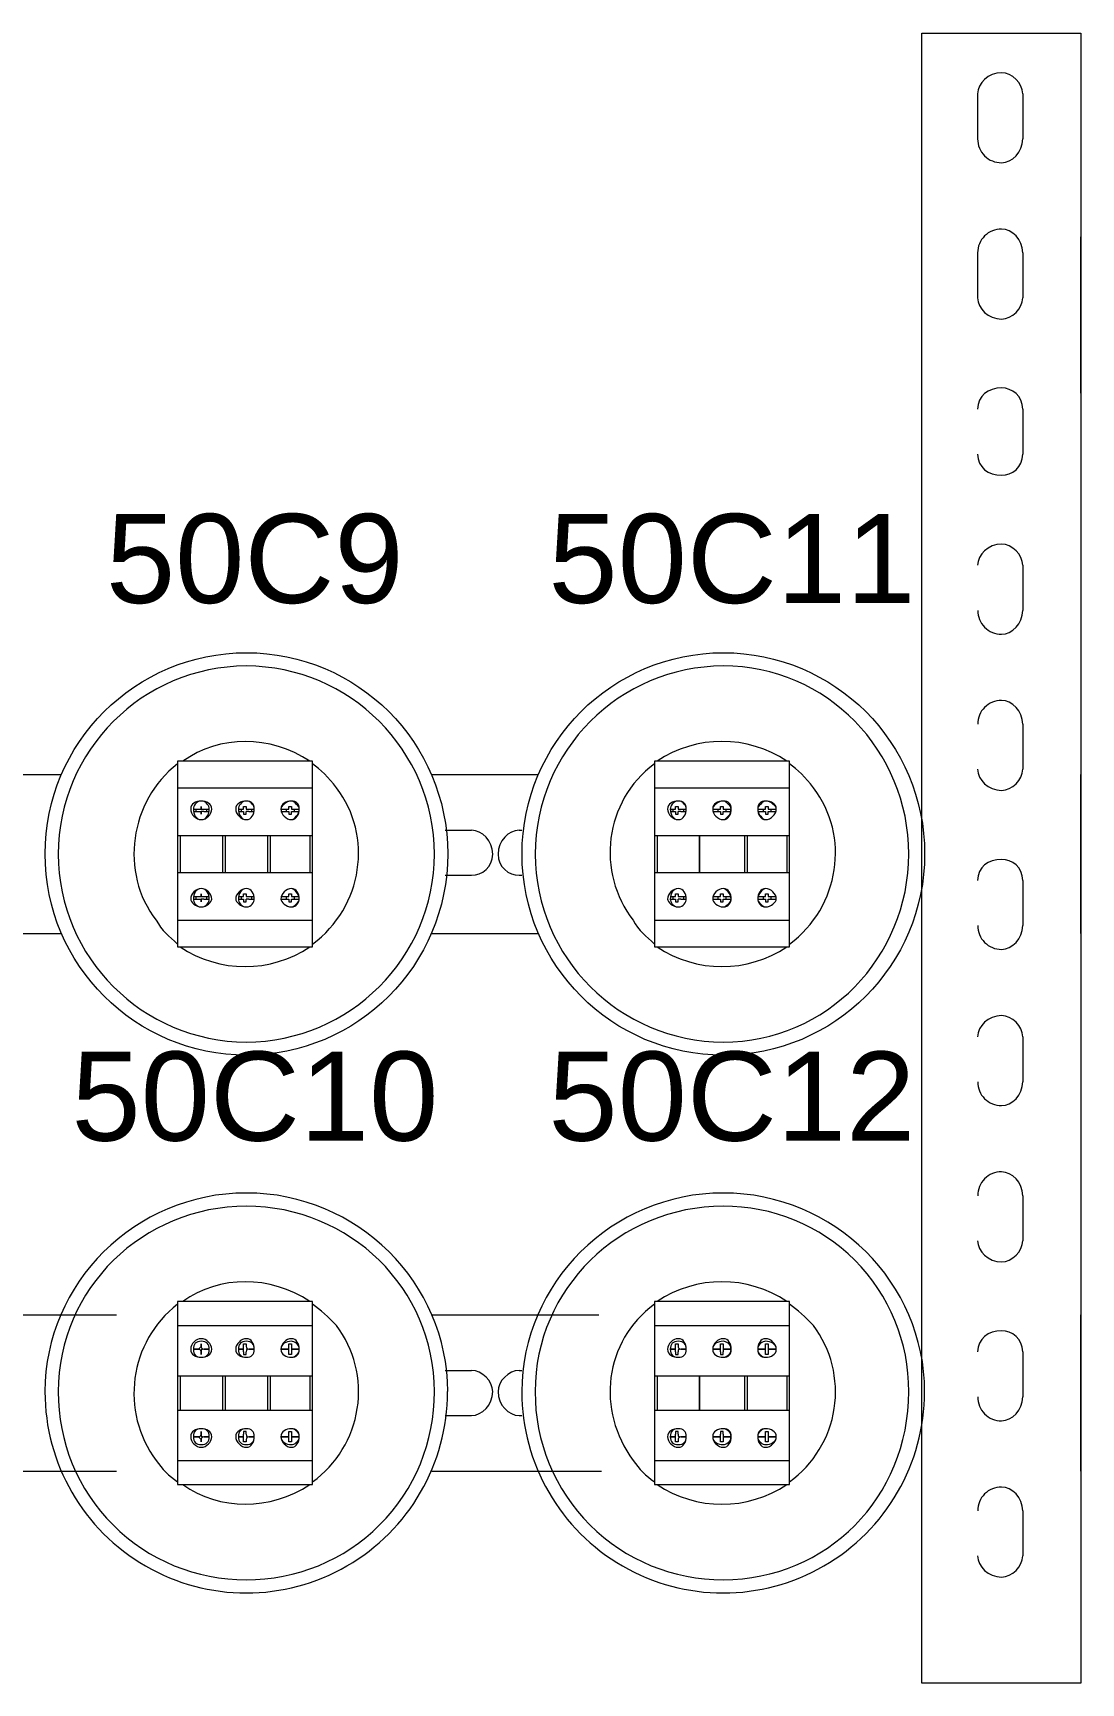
# Model space of a CAD drawing. Header units: millimetres. Extents: x 1004 to 59588, y 686 to 38112.
# Drawn here: x 17834.5 to 18067.2, y 10798.2 to 11164.7 of the extents above; entities that cross this region are included whole.
import ezdxf

# ---------------------------------------------------------------- set-up
doc = ezdxf.new("R2010")
doc.units = ezdxf.units.MM
doc.layers.add('PDF4_Geometry', color=7, linetype='Continuous')
doc.layers.add('PDF4_Text', color=7, linetype='Continuous')
doc.styles.add('PDF Arial', font='arial.ttf')

msp = doc.modelspace()

# ---------------------------------------------------------------- linework, layer by layer
at = {"layer": 'PDF4_Geometry', "lineweight": 0}
for points in [[(18067.16, 10798.24), (18031.87, 10798.24), (18031.87, 11164.71), (18067.16, 11164.71)], [(18067.16, 11084.71), (18067.16, 11119.42)], [(18067.16, 10964.71), (18067.16, 11000.01)], [(18067.16, 10845.3), (18067.16, 10880.01)]]:
    msp.add_lwpolyline(points, close=True, dxfattribs=at)
for points in [[(18031.87, 11164.71), (18067.16, 11164.71)], [(18044.22, 11151.18), (18044.22, 11151.18)], [(18054.22, 11151.18), (18054.22, 11141.18)], [(18044.22, 11115.89), (18044.22, 11115.89)], [(18054.22, 11115.89), (18054.22, 11105.89)], [(18044.22, 11081.18), (18044.22, 11081.18)], [(18054.22, 11081.18), (18054.22, 11071.18)], [(18044.22, 11046.48), (18044.22, 11046.48)], [(18054.22, 11046.48), (18054.22, 11036.48)], [(18044.22, 11011.18), (18044.22, 11011.18)], [(18054.22, 11011.18), (18054.22, 11001.18)], [(17815.4, 11000.01), (17840.69, 11000.01)], [(17923.05, 11000.01), (17946.58, 11000.01)], [(17925.99, 10987.65), (17931.87, 10987.65)], [(17931.87, 10987.65), (17931.87, 10987.65)], [(17942.46, 10987.65), (17943.05, 10987.65)], [(17925.99, 10977.65), (17931.87, 10977.65)], [(17942.46, 10977.65), (17943.05, 10977.65)], [(18044.22, 10976.48), (18044.22, 10976.48)], [(18054.22, 10976.48), (18054.22, 10966.48)], [(17815.4, 10964.71), (17840.69, 10964.71)], [(17923.05, 10964.71), (17946.58, 10964.71)], [(18044.22, 10941.77), (18044.22, 10941.77)], [(18054.22, 10941.77), (18054.22, 10931.77)], [(18044.22, 10906.48), (18044.22, 10906.48)], [(18054.22, 10906.48), (18054.22, 10896.48)], [(17815.4, 10880.01), (17853.05, 10880.01)], [(17923.05, 10880.01), (17960.11, 10880.01)], [(18044.22, 10871.77), (18044.22, 10871.77)], [(18054.22, 10871.77), (18054.22, 10861.77)], [(17925.99, 10867.65), (17931.87, 10867.65)], [(17931.87, 10867.65), (17931.87, 10867.65)], [(17942.46, 10867.65), (17943.05, 10867.65)], [(17925.99, 10857.65), (17931.87, 10857.65)], [(17942.46, 10857.65), (17943.05, 10857.65)], [(17815.4, 10845.3), (17853.05, 10845.3)], [(17923.05, 10845.3), (17960.69, 10845.3)], [(18044.22, 10836.48), (18044.22, 10836.48)], [(18054.22, 10836.48), (18054.22, 10826.48)]]:
    msp.add_lwpolyline(points, dxfattribs=at)
for points in [[(18044.22, 11151.18), (18044.22, 11141.18, 0.416667), (18049.52, 11135.89)], [(18049.52, 11121.18, 0.416667), (18044.22, 11115.89), (18044.22, 11105.89)]]:
    msp.add_lwpolyline(points, format="xyb", dxfattribs=at)
at = {"layer": 'PDF4_Geometry', "lineweight": 18}
msp.add_lwpolyline([(17923.63, 10982.36, 0.411972), (17881.87, 11024.13, 0.411972), (17840.11, 10982.36, 0.411972), (17881.87, 10940.6, 0.411972)], format="xyb", close=True, dxfattribs=at)
for points in [[(17987.75, 11024.13, 0.411972), (17945.99, 10982.36, 0.411972), (17987.75, 10940.6)], [(17866.58, 10882.36, 0.407922), (17861.87, 10847.65, 0.09375), (17866.58, 10842.95)], [(17840.11, 10862.95, 0.417263), (17881.87, 10821.18, 0.417263), (17923.63, 10862.95)]]:
    msp.add_lwpolyline(points, format="xyb", dxfattribs=at)
for points in [[(17866.58, 10961.77), (17896.58, 10961.77), (17896.58, 11002.95), (17866.58, 11002.95)], [(17972.46, 10961.77), (18002.46, 10961.77), (18002.46, 11002.95), (17972.46, 11002.95)], [(17982.46, 10978.24), (17982.46, 10986.48)], [(17866.58, 10842.36), (17896.58, 10842.36), (17896.58, 10882.95), (17866.58, 10882.95)], [(17972.46, 10842.36), (18002.46, 10842.36), (18002.46, 10882.95), (17972.46, 10882.95)], [(17871.87, 10872.95), (17871.87, 10873.54)], [(17871.28, 10872.36), (17870.11, 10872.36)], [(17871.87, 10871.18), (17871.87, 10871.77)], [(17873.63, 10872.36), (17872.46, 10872.36)], [(17883.63, 10872.36), (17882.46, 10872.36)], [(17893.63, 10872.36), (17891.87, 10872.36)], [(17979.52, 10872.36), (17978.34, 10872.36)], [(17989.52, 10872.36), (17987.75, 10872.36)], [(17999.52, 10872.36), (17997.75, 10872.36)], [(17982.46, 10858.83), (17982.46, 10866.48)], [(17871.28, 10852.95), (17870.11, 10852.95)], [(17871.87, 10853.54), (17871.87, 10854.13)], [(17871.87, 10851.77), (17871.87, 10852.36)], [(17873.63, 10852.95), (17872.46, 10852.95)], [(17883.63, 10852.95), (17882.46, 10852.95)], [(17893.63, 10852.95), (17891.87, 10852.95)], [(17979.52, 10852.95), (17978.34, 10852.95)], [(17989.52, 10852.95), (17987.75, 10852.95)], [(17999.52, 10852.95), (17997.75, 10852.95)]]:
    msp.add_lwpolyline(points, close=True, dxfattribs=at)
for points in [[(17866.58, 10997.07), (17896.58, 10997.07)], [(17972.46, 10997.07), (18002.46, 10997.07)], [(17870.11, 10992.36), (17871.28, 10992.36), (17871.87, 10992.36), (17871.87, 10992.95), (17871.87, 10992.36)], [(17870.11, 10991.77), (17871.28, 10991.77), (17871.87, 10991.77), (17871.87, 10991.18), (17871.87, 10991.77)], [(17870.69, 10992.36), (17870.69, 10991.77)], [(17871.87, 10992.95), (17871.87, 10992.95)], [(17871.87, 10991.18), (17871.87, 10991.18)], [(17872.46, 10992.36), (17873.63, 10992.36)], [(17872.46, 10991.77), (17873.63, 10991.77)], [(17873.05, 10992.36), (17873.05, 10991.77)], [(17880.11, 10992.36), (17881.28, 10992.36), (17881.28, 10992.95), (17881.87, 10992.95), (17881.87, 10992.36)], [(17880.11, 10991.77), (17881.28, 10991.77), (17881.28, 10991.18), (17881.87, 10991.18), (17881.87, 10991.77)], [(17880.69, 10992.36), (17880.69, 10991.77)], [(17881.28, 10992.36), (17881.28, 10992.36)], [(17881.28, 10991.77), (17881.28, 10991.77)], [(17882.46, 10992.36), (17883.63, 10992.36)], [(17882.46, 10991.77), (17883.63, 10991.77)], [(17883.05, 10992.36), (17883.05, 10991.77)], [(17889.52, 10992.36), (17891.28, 10992.36), (17891.28, 10992.95), (17891.87, 10992.95), (17891.87, 10992.36), (17893.63, 10992.36)], [(17889.52, 10991.77), (17891.28, 10991.77), (17891.28, 10991.18), (17891.87, 10991.18), (17891.87, 10991.77), (17893.63, 10991.77)], [(17890.69, 10992.36), (17890.69, 10991.77)], [(17891.28, 10992.36), (17891.28, 10992.36)], [(17891.28, 10991.77), (17891.28, 10991.77)], [(17891.87, 10992.36), (17891.87, 10992.36)], [(17891.87, 10991.77), (17891.87, 10991.77)], [(17892.46, 10992.36), (17892.46, 10991.77)], [(17975.99, 10992.36), (17977.16, 10992.36), (17977.16, 10992.95), (17977.75, 10992.95), (17977.75, 10992.36)], [(17975.99, 10991.77), (17977.16, 10991.77), (17977.16, 10991.18), (17977.75, 10991.18), (17977.75, 10991.77)], [(17976.58, 10992.36), (17976.58, 10991.77)], [(17977.16, 10992.36), (17977.16, 10992.36)], [(17977.16, 10991.77), (17977.16, 10991.77)], [(17978.34, 10992.36), (17979.52, 10992.36)], [(17978.34, 10991.77), (17979.52, 10991.77)], [(17978.93, 10992.36), (17978.93, 10991.77)], [(17985.4, 10992.36), (17987.16, 10992.36), (17987.16, 10992.95), (17987.75, 10992.95), (17987.75, 10992.36), (17989.52, 10992.36)], [(17985.4, 10991.77), (17987.16, 10991.77), (17987.16, 10991.18), (17987.75, 10991.18), (17987.75, 10991.77), (17989.52, 10991.77)], [(17986.58, 10992.36), (17986.58, 10991.77)], [(17987.16, 10992.36), (17987.16, 10992.36)], [(17987.16, 10991.77), (17987.16, 10991.77)], [(17987.75, 10992.36), (17987.75, 10992.36)], [(17987.75, 10991.77), (17987.75, 10991.77)], [(17988.34, 10992.36), (17988.34, 10991.77)], [(17995.4, 10992.36), (17997.16, 10992.36), (17997.16, 10992.95), (17997.75, 10992.95), (17997.75, 10992.36), (17999.52, 10992.36)], [(17995.4, 10991.77), (17997.16, 10991.77), (17997.16, 10991.18), (17997.75, 10991.18), (17997.75, 10991.77), (17999.52, 10991.77)], [(17996.58, 10992.36), (17996.58, 10991.77)], [(17997.16, 10992.36), (17997.16, 10992.36)], [(17997.16, 10991.77), (17997.16, 10991.77)], [(17997.75, 10992.36), (17997.75, 10992.36)], [(17997.75, 10991.77), (17997.75, 10991.77)], [(17998.34, 10992.36), (17998.34, 10991.77)], [(17866.58, 10986.48), (17896.58, 10986.48)], [(17867.16, 10986.48), (17867.16, 10978.24)], [(17876.58, 10986.48), (17876.58, 10978.24)], [(17877.16, 10986.48), (17877.16, 10978.24)], [(17886.58, 10986.48), (17886.58, 10978.24)], [(17887.16, 10986.48), (17887.16, 10978.24)], [(17895.99, 10986.48), (17895.99, 10978.24)], [(17972.46, 10986.48), (18002.46, 10986.48)], [(17973.05, 10986.48), (17973.05, 10978.24)], [(17992.46, 10986.48), (17992.46, 10978.24)], [(17993.05, 10986.48), (17993.05, 10978.24)], [(18001.87, 10986.48), (18001.87, 10978.24)], [(17866.58, 10978.24), (17896.58, 10978.24)], [(17972.46, 10978.24), (18002.46, 10978.24)], [(17870.11, 10972.95), (17871.28, 10972.95), (17871.87, 10972.95), (17871.87, 10973.54), (17871.87, 10972.95)], [(17870.11, 10972.36), (17871.28, 10972.36), (17871.87, 10972.36), (17871.87, 10971.77), (17871.87, 10972.36)], [(17870.69, 10972.95), (17870.69, 10972.36)], [(17871.87, 10973.54), (17871.87, 10973.54)], [(17872.46, 10972.95), (17873.63, 10972.95)], [(17872.46, 10972.36), (17873.63, 10972.36)], [(17873.05, 10972.95), (17873.05, 10972.36)], [(17880.11, 10972.95), (17881.28, 10972.95), (17881.28, 10973.54), (17881.87, 10973.54), (17881.87, 10972.95)], [(17880.11, 10972.36), (17881.28, 10972.36), (17881.28, 10971.77), (17881.87, 10971.77), (17881.87, 10972.36)], [(17880.69, 10972.95), (17880.69, 10972.36)], [(17881.28, 10972.95), (17881.28, 10972.95)], [(17881.28, 10972.36), (17881.28, 10972.36)], [(17882.46, 10972.95), (17883.63, 10972.95)], [(17882.46, 10972.36), (17883.63, 10972.36)], [(17883.05, 10972.95), (17883.05, 10972.36)], [(17889.52, 10972.95), (17891.28, 10972.95), (17891.28, 10973.54), (17891.87, 10973.54), (17891.87, 10972.95), (17893.63, 10972.95)], [(17889.52, 10972.36), (17891.28, 10972.36), (17891.28, 10971.77), (17891.87, 10971.77), (17891.87, 10972.36), (17893.63, 10972.36)], [(17890.69, 10972.95), (17890.69, 10972.36)], [(17891.28, 10972.95), (17891.28, 10972.95)], [(17891.28, 10972.36), (17891.28, 10972.36)], [(17891.87, 10972.95), (17891.87, 10972.95)], [(17891.87, 10972.36), (17891.87, 10972.36)], [(17892.46, 10972.95), (17892.46, 10972.36)], [(17975.99, 10972.95), (17977.16, 10972.95), (17977.16, 10973.54), (17977.75, 10973.54), (17977.75, 10972.95)], [(17975.99, 10972.36), (17977.16, 10972.36), (17977.16, 10971.77), (17977.75, 10971.77), (17977.75, 10972.36)], [(17976.58, 10972.95), (17976.58, 10972.36)], [(17977.16, 10972.95), (17977.16, 10972.95)], [(17977.16, 10972.36), (17977.16, 10972.36)], [(17978.34, 10972.95), (17979.52, 10972.95)], [(17978.34, 10972.36), (17979.52, 10972.36)], [(17978.93, 10972.95), (17978.93, 10972.36)], [(17985.4, 10972.95), (17987.16, 10972.95), (17987.16, 10973.54), (17987.75, 10973.54), (17987.75, 10972.95), (17989.52, 10972.95)], [(17985.4, 10972.36), (17987.16, 10972.36), (17987.16, 10971.77), (17987.75, 10971.77), (17987.75, 10972.36), (17989.52, 10972.36)], [(17986.58, 10972.95), (17986.58, 10972.36)], [(17987.16, 10972.95), (17987.16, 10972.95)], [(17987.16, 10972.36), (17987.16, 10972.36)], [(17987.75, 10972.95), (17987.75, 10972.95)], [(17987.75, 10972.36), (17987.75, 10972.36)], [(17988.34, 10972.95), (17988.34, 10972.36)], [(17995.4, 10972.95), (17997.16, 10972.95), (17997.16, 10973.54), (17997.75, 10973.54), (17997.75, 10972.95), (17999.52, 10972.95)], [(17995.4, 10972.36), (17997.16, 10972.36), (17997.16, 10971.77), (17997.75, 10971.77), (17997.75, 10972.36), (17999.52, 10972.36)], [(17996.58, 10972.95), (17996.58, 10972.36)], [(17997.16, 10972.95), (17997.16, 10972.95)], [(17997.16, 10972.36), (17997.16, 10972.36)], [(17997.75, 10972.95), (17997.75, 10972.95)], [(17997.75, 10972.36), (17997.75, 10972.36)], [(17998.34, 10972.95), (17998.34, 10972.36)], [(17871.87, 10971.77), (17871.87, 10971.77)], [(17866.58, 10967.65), (17896.58, 10967.65)], [(17972.46, 10967.65), (18002.46, 10967.65)], [(17866.58, 10877.65), (17896.58, 10877.65)], [(17972.46, 10877.65), (18002.46, 10877.65)], [(17871.87, 10873.54), (17871.87, 10873.54)], [(17881.28, 10872.36), (17880.11, 10872.36), (17881.28, 10872.36), (17881.28, 10872.95), (17881.28, 10873.54), (17881.87, 10873.54), (17881.87, 10872.95)], [(17891.28, 10872.36), (17889.52, 10872.36), (17891.28, 10872.36), (17891.28, 10872.95), (17891.28, 10873.54), (17891.87, 10873.54), (17891.87, 10872.95), (17891.87, 10872.36)], [(17977.16, 10872.36), (17975.99, 10872.36), (17977.16, 10872.36), (17977.16, 10872.95), (17977.16, 10873.54), (17977.75, 10873.54), (17977.75, 10872.95)], [(17987.16, 10872.36), (17985.4, 10872.36), (17987.16, 10872.36), (17987.16, 10872.95), (17987.16, 10873.54), (17987.75, 10873.54), (17987.75, 10872.95), (17987.75, 10872.36)], [(17997.16, 10872.36), (17995.4, 10872.36), (17997.16, 10872.36), (17997.16, 10872.95), (17997.16, 10873.54), (17997.75, 10873.54), (17997.75, 10872.95), (17997.75, 10872.36)], [(17870.69, 10872.36), (17870.69, 10872.36)], [(17871.28, 10872.36), (17871.87, 10872.95)], [(17871.28, 10872.36), (17871.28, 10872.36)], [(17871.87, 10871.18), (17871.87, 10871.18)], [(17873.05, 10872.36), (17873.05, 10872.36)], [(17880.69, 10872.36), (17880.69, 10872.36)], [(17881.28, 10872.36), (17881.28, 10872.36)], [(17881.28, 10871.77), (17881.28, 10871.18), (17881.87, 10871.18), (17881.87, 10871.77)], [(17883.05, 10872.36), (17883.05, 10872.36)], [(17890.69, 10872.36), (17890.69, 10872.36)], [(17891.28, 10872.36), (17891.28, 10872.36)], [(17891.87, 10871.77), (17891.87, 10871.18), (17891.28, 10871.18), (17891.28, 10871.77)], [(17892.46, 10872.36), (17892.46, 10872.36)], [(17976.58, 10872.36), (17976.58, 10872.36)], [(17977.16, 10872.36), (17977.16, 10872.36)], [(17977.16, 10871.77), (17977.16, 10871.18), (17977.75, 10871.18), (17977.75, 10871.77)], [(17978.93, 10872.36), (17978.93, 10872.36)], [(17986.58, 10872.36), (17986.58, 10872.36)], [(17987.16, 10872.36), (17987.16, 10872.36)], [(17987.16, 10871.77), (17987.16, 10871.18), (17987.75, 10871.18), (17987.75, 10871.77)], [(17988.34, 10872.36), (17988.34, 10872.36)], [(17996.58, 10872.36), (17996.58, 10872.36)], [(17997.16, 10872.36), (17997.16, 10872.36)], [(17997.75, 10871.77), (17997.75, 10871.18), (17997.16, 10871.18), (17997.16, 10871.77)], [(17998.34, 10872.36), (17998.34, 10872.36)], [(17866.58, 10866.48), (17896.58, 10866.48)], [(17867.16, 10866.48), (17867.16, 10858.83)], [(17876.58, 10866.48), (17876.58, 10858.83)], [(17877.16, 10866.48), (17877.16, 10858.83)], [(17886.58, 10866.48), (17886.58, 10858.83)], [(17887.16, 10866.48), (17887.16, 10858.83)], [(17895.99, 10866.48), (17895.99, 10858.83)], [(17972.46, 10866.48), (18002.46, 10866.48)], [(17973.05, 10866.48), (17973.05, 10858.83)], [(17992.46, 10866.48), (17992.46, 10858.83)], [(17993.05, 10866.48), (17993.05, 10858.83)], [(18001.87, 10866.48), (18001.87, 10858.83)], [(17866.58, 10858.83), (17896.58, 10858.83)], [(17972.46, 10858.83), (18002.46, 10858.83)], [(17870.69, 10852.95), (17870.69, 10852.95)], [(17871.87, 10852.36), (17871.28, 10852.95)], [(17871.87, 10854.13), (17871.87, 10854.13)], [(17871.87, 10851.77), (17871.87, 10851.77)], [(17873.05, 10852.95), (17873.05, 10852.95)], [(17881.87, 10852.36), (17881.87, 10851.77), (17881.28, 10851.77), (17881.28, 10852.36), (17881.28, 10852.95), (17880.11, 10852.95), (17881.28, 10852.95)], [(17880.69, 10852.95), (17880.69, 10852.95)], [(17881.87, 10853.54), (17881.87, 10854.13), (17881.28, 10854.13), (17881.28, 10853.54)], [(17883.05, 10852.95), (17883.05, 10852.95)], [(17891.87, 10852.95), (17891.87, 10852.36), (17891.87, 10851.77), (17891.28, 10851.77), (17891.28, 10852.36), (17891.28, 10852.95), (17889.52, 10852.95), (17891.28, 10852.95)], [(17890.69, 10852.95), (17890.69, 10852.95)], [(17891.28, 10853.54), (17891.28, 10854.13), (17891.87, 10854.13), (17891.87, 10853.54)], [(17892.46, 10852.95), (17892.46, 10852.95)], [(17977.75, 10852.36), (17977.75, 10851.77), (17977.16, 10851.77), (17977.16, 10852.36), (17977.16, 10852.95), (17975.99, 10852.95), (17977.16, 10852.95)], [(17976.58, 10852.95), (17976.58, 10852.95)], [(17977.75, 10853.54), (17977.75, 10854.13), (17977.16, 10854.13), (17977.16, 10853.54)], [(17978.93, 10852.95), (17978.93, 10852.95)], [(17987.75, 10852.95), (17987.75, 10852.36), (17987.75, 10851.77), (17987.16, 10851.77), (17987.16, 10852.36), (17987.16, 10852.95), (17985.4, 10852.95), (17987.16, 10852.95)], [(17986.58, 10852.95), (17986.58, 10852.95)], [(17987.75, 10853.54), (17987.75, 10854.13), (17987.16, 10854.13), (17987.16, 10853.54)], [(17988.34, 10852.95), (17988.34, 10852.95)], [(17997.75, 10852.95), (17997.75, 10852.36), (17997.75, 10851.77), (17997.16, 10851.77), (17997.16, 10852.36), (17997.16, 10852.95), (17995.4, 10852.95), (17997.16, 10852.95)], [(17996.58, 10852.95), (17996.58, 10852.95)], [(17997.16, 10853.54), (17997.16, 10854.13), (17997.75, 10854.13), (17997.75, 10853.54)], [(17998.34, 10852.95), (17998.34, 10852.95)], [(17866.58, 10847.65), (17896.58, 10847.65)], [(17972.46, 10847.65), (18002.46, 10847.65)]]:
    msp.add_lwpolyline(points, dxfattribs=at)
for centre in [(17881.89, 10982.38), (17987.77, 10982.38)]:
    msp.add_circle(centre, 44.69, dxfattribs=at)
at = {"layer": 'PDF4_Geometry', "lineweight": 0}
for centre, start, end in [((18049.5, 11036.46), 179.7603, 270.2397), ((18049.5, 11011.21), 89.7603, 180.2397), ((18049.5, 10966.46), 179.7603, 270.2397), ((18049.5, 10931.75), 179.7603, 270.2397), ((18049.5, 10906.5), 89.7603, 180.2397), ((18049.5, 10861.75), 179.7603, 270.2397), ((18049.5, 10836.5), 89.7603, 180.2397)]:
    msp.add_arc(centre, 5.27, start, end, dxfattribs=at)
at = {"layer": 'PDF4_Geometry', "lineweight": 18}
for centre, radius, start, end in [((17987.46, 10981.62), 25.75, 55.9589, 124.0411), ((17881.58, 10983.11), 25.75, 235.9589, 304.0411), ((17987.46, 10983.11), 25.75, 235.9589, 304.0411), ((17988.01, 10863.2), 40.92, 359.6441, 90.3559), ((17987.46, 10861.62), 25.75, 55.9589, 124.0411), ((17882.18, 10862.9), 24.61, 305.8178, 36.8358), ((17988.06, 10862.9), 24.61, 305.8178, 36.8358), ((17881.85, 10862.93), 44.69, 179.9746, 0.0254), ((17987.73, 10862.93), 44.69, 179.9746, 0.0254), ((17987.54, 10862.73), 41.55, 179.702, 270.298), ((17982.54, 10857.74), 17.9, 214.2883, 235.7117), ((17987.46, 10863.69), 25.75, 235.9589, 304.0411)]:
    msp.add_arc(centre, radius, start, end, dxfattribs=at)
at = {"layer": 'PDF4_Geometry', "lineweight": 0}
for points in [[(18049.52, 11155.89), (18046.58, 11155.89), (18044.22, 11153.54), (18044.22, 11151.18)], [(18054.22, 11151.18), (18054.22, 11153.54), (18051.87, 11155.89), (18049.52, 11155.89)], [(18049.52, 11135.89), (18051.87, 11135.89), (18054.22, 11138.24), (18054.22, 11141.18)], [(18054.22, 11115.89), (18054.22, 11118.83), (18051.87, 11121.18), (18049.52, 11121.18)], [(18044.22, 11105.89), (18044.22, 11103.54), (18046.58, 11101.18), (18049.52, 11101.18)], [(18049.52, 11101.18), (18051.87, 11101.18), (18054.22, 11103.54), (18054.22, 11105.89)], [(18049.52, 11085.89), (18046.58, 11085.89), (18044.22, 11084.12), (18044.22, 11081.18)], [(18054.22, 11081.18), (18054.22, 11084.12), (18051.87, 11085.89), (18049.52, 11085.89)], [(18044.22, 11071.18), (18044.22, 11068.24), (18046.58, 11066.48), (18049.52, 11066.48)], [(18049.52, 11066.48), (18051.87, 11066.48), (18054.22, 11068.24), (18054.22, 11071.18)], [(18049.52, 11051.18), (18046.58, 11051.18), (18044.22, 11048.83), (18044.22, 11046.48)], [(18054.22, 11046.48), (18054.22, 11048.83), (18051.87, 11051.18), (18049.52, 11051.18)], [(18049.52, 11031.18), (18051.87, 11031.18), (18054.22, 11033.54), (18054.22, 11036.48)], [(18054.22, 11011.18), (18054.22, 11014.13), (18051.87, 11016.48), (18049.52, 11016.48)], [(18044.22, 11001.18), (18044.22, 10998.83), (18046.58, 10996.48), (18049.52, 10996.48)], [(18049.52, 10996.48), (18051.87, 10996.48), (18054.22, 10998.83), (18054.22, 11001.18)], [(17936.58, 10982.36), (17936.58, 10985.3), (17934.22, 10987.65), (17931.87, 10987.65)], [(17942.46, 10987.65), (17940.11, 10987.65), (17937.75, 10985.3), (17937.75, 10982.36)], [(17931.87, 10977.65), (17934.22, 10977.65), (17936.58, 10979.42), (17936.58, 10982.36)], [(17937.75, 10982.36), (17937.75, 10979.42), (17940.11, 10977.65), (17942.46, 10977.65)], [(18049.52, 10981.18), (18046.58, 10981.18), (18044.22, 10979.42), (18044.22, 10976.48)], [(18054.22, 10976.48), (18054.22, 10979.42), (18051.87, 10981.18), (18049.52, 10981.18)], [(18049.52, 10961.18), (18051.87, 10961.18), (18054.22, 10963.54), (18054.22, 10966.48)], [(18049.52, 10946.48), (18046.58, 10946.48), (18044.22, 10944.13), (18044.22, 10941.77)], [(18054.22, 10941.77), (18054.22, 10944.13), (18051.87, 10946.48), (18049.52, 10946.48)], [(18049.52, 10926.48), (18051.87, 10926.48), (18054.22, 10928.83), (18054.22, 10931.77)], [(18054.22, 10906.48), (18054.22, 10909.42), (18051.87, 10911.77), (18049.52, 10911.77)], [(18044.22, 10896.48), (18044.22, 10894.13), (18046.58, 10891.77), (18049.52, 10891.77)], [(18049.52, 10891.77), (18051.87, 10891.77), (18054.22, 10894.13), (18054.22, 10896.48)], [(18049.52, 10876.48), (18046.58, 10876.48), (18044.22, 10874.71), (18044.22, 10871.77)], [(18054.22, 10871.77), (18054.22, 10874.71), (18051.87, 10876.48), (18049.52, 10876.48)], [(17936.58, 10862.95), (17936.58, 10865.3), (17934.22, 10867.65), (17931.87, 10867.65)], [(17942.46, 10867.65), (17940.11, 10867.65), (17937.75, 10865.3), (17937.75, 10862.95)], [(17931.87, 10857.65), (17934.22, 10857.65), (17936.58, 10860.01), (17936.58, 10862.95)], [(17937.75, 10862.95), (17937.75, 10860.01), (17940.11, 10857.65), (17942.46, 10857.65)], [(18049.52, 10856.48), (18051.87, 10856.48), (18054.22, 10858.83), (18054.22, 10861.77)], [(18054.22, 10836.48), (18054.22, 10839.42), (18051.87, 10841.77), (18049.52, 10841.77)], [(18044.22, 10826.48), (18044.22, 10824.13), (18046.58, 10821.77), (18049.52, 10821.77)], [(18049.52, 10821.77), (18051.87, 10821.77), (18054.22, 10824.13), (18054.22, 10826.48)]]:
    msp.add_open_spline(points, degree=3, dxfattribs=at)
at = {"layer": 'PDF4_Geometry', "lineweight": 18}
for points in [[(18028.93, 10982.36), (18028.93, 11005.3), (18010.69, 11024.13), (17987.75, 11024.13)], [(17895.99, 11002.95), (17887.16, 11008.83), (17875.99, 11008.83), (17867.75, 11002.95)], [(17866.58, 11002.36), (17855.99, 10994.13), (17853.63, 10978.24), (17861.87, 10967.65)], [(17901.87, 10997.07), (17900.11, 10999.42), (17898.34, 11001.18), (17896.58, 11002.36)], [(17972.46, 11002.36), (17961.28, 10994.13), (17959.52, 10978.24), (17967.75, 10967.65)], [(18007.75, 10997.07), (18005.99, 10999.42), (18004.22, 11001.18), (18002.46, 11002.36)], [(17871.87, 10994.13), (17870.69, 10994.13), (17869.52, 10993.54), (17869.52, 10992.36)], [(17871.87, 10994.13), (17870.69, 10994.13), (17870.11, 10992.95), (17870.11, 10992.36)], [(17874.22, 10992.36), (17874.22, 10993.54), (17873.05, 10994.13), (17871.87, 10994.13)], [(17873.63, 10992.36), (17873.63, 10992.95), (17873.05, 10994.13), (17871.87, 10994.13)], [(17881.87, 10994.13), (17880.69, 10994.13), (17879.52, 10993.54), (17879.52, 10992.36)], [(17881.87, 10994.13), (17880.69, 10994.13), (17880.11, 10992.95), (17880.11, 10992.36)], [(17883.63, 10992.36), (17883.63, 10993.54), (17883.05, 10994.13), (17881.87, 10994.13)], [(17883.63, 10992.36), (17883.63, 10992.95), (17883.05, 10994.13), (17881.87, 10994.13)], [(17891.87, 10994.13), (17890.69, 10994.13), (17889.52, 10993.54), (17889.52, 10992.36)], [(17891.87, 10994.13), (17890.69, 10994.13), (17889.52, 10992.95), (17889.52, 10992.36)], [(17893.63, 10992.36), (17893.63, 10993.54), (17893.05, 10994.13), (17891.87, 10994.13)], [(17893.63, 10992.36), (17893.63, 10992.95), (17892.46, 10994.13), (17891.87, 10994.13)], [(17896.58, 10962.36), (17907.75, 10970.6), (17910.11, 10986.48), (17901.87, 10997.07)], [(17977.75, 10994.13), (17976.58, 10994.13), (17975.4, 10993.54), (17975.4, 10992.36)], [(17977.75, 10994.13), (17976.58, 10994.13), (17975.99, 10992.95), (17975.99, 10992.36)], [(17979.52, 10992.36), (17979.52, 10993.54), (17978.93, 10994.13), (17977.75, 10994.13)], [(17979.52, 10992.36), (17979.52, 10992.95), (17978.93, 10994.13), (17977.75, 10994.13)], [(17987.75, 10994.13), (17986.58, 10994.13), (17985.4, 10993.54), (17985.4, 10992.36)], [(17987.75, 10994.13), (17986.58, 10994.13), (17985.4, 10992.95), (17985.4, 10992.36)], [(17989.52, 10992.36), (17989.52, 10993.54), (17988.93, 10994.13), (17987.75, 10994.13)], [(17989.52, 10992.36), (17989.52, 10992.95), (17988.34, 10994.13), (17987.75, 10994.13)], [(17997.16, 10994.13), (17995.99, 10994.13), (17995.4, 10993.54), (17995.4, 10992.36)], [(17997.16, 10994.13), (17996.58, 10994.13), (17995.4, 10992.95), (17995.4, 10992.36)], [(17999.52, 10992.36), (17999.52, 10993.54), (17998.34, 10994.13), (17997.16, 10994.13)], [(17999.52, 10992.36), (17999.52, 10992.95), (17998.34, 10994.13), (17997.16, 10994.13)], [(18002.46, 10962.36), (18013.63, 10970.6), (18015.99, 10986.48), (18007.75, 10997.07)], [(17869.52, 10992.36), (17869.52, 10991.18), (17870.69, 10990.01), (17871.87, 10990.01)], [(17870.11, 10992.36), (17870.11, 10991.18), (17870.69, 10990.01), (17871.87, 10990.01)], [(17871.87, 10990.01), (17873.05, 10990.01), (17874.22, 10991.18), (17874.22, 10992.36)], [(17871.87, 10990.01), (17873.05, 10990.01), (17873.63, 10991.18), (17873.63, 10992.36)], [(17871.87, 10992.36), (17871.87, 10992.36), (17871.87, 10992.36), (17872.46, 10992.36)], [(17872.46, 10991.77), (17871.87, 10991.77), (17871.87, 10991.77), (17871.87, 10991.77)], [(17879.52, 10992.36), (17879.52, 10991.18), (17880.69, 10990.01), (17881.87, 10990.01)], [(17880.11, 10992.36), (17880.11, 10991.18), (17880.69, 10990.01), (17881.87, 10990.01)], [(17881.87, 10990.01), (17883.05, 10990.01), (17883.63, 10991.18), (17883.63, 10992.36)], [(17881.87, 10990.01), (17883.05, 10990.01), (17883.63, 10991.18), (17883.63, 10992.36)], [(17881.87, 10992.36), (17881.87, 10992.36), (17881.87, 10992.36), (17882.46, 10992.36)], [(17882.46, 10991.77), (17881.87, 10991.77), (17881.87, 10991.77), (17881.87, 10991.77)], [(17889.52, 10992.36), (17889.52, 10991.18), (17890.69, 10990.01), (17891.87, 10990.01)], [(17889.52, 10992.36), (17889.52, 10991.18), (17890.69, 10990.01), (17891.87, 10990.01)], [(17891.87, 10990.01), (17893.05, 10990.01), (17893.63, 10991.18), (17893.63, 10992.36)], [(17891.87, 10990.01), (17892.46, 10990.01), (17893.63, 10991.18), (17893.63, 10992.36)], [(17975.4, 10992.36), (17975.4, 10991.18), (17976.58, 10990.01), (17977.75, 10990.01)], [(17975.99, 10992.36), (17975.99, 10991.18), (17976.58, 10990.01), (17977.75, 10990.01)], [(17977.75, 10990.01), (17978.93, 10990.01), (17979.52, 10991.18), (17979.52, 10992.36)], [(17977.75, 10990.01), (17978.93, 10990.01), (17979.52, 10991.18), (17979.52, 10992.36)], [(17977.75, 10992.36), (17977.75, 10992.36), (17977.75, 10992.36), (17978.34, 10992.36)], [(17978.34, 10991.77), (17977.75, 10991.77), (17977.75, 10991.77), (17977.75, 10991.77)], [(17985.4, 10992.36), (17985.4, 10991.18), (17986.58, 10990.01), (17987.75, 10990.01)], [(17985.4, 10992.36), (17985.4, 10991.18), (17986.58, 10990.01), (17987.75, 10990.01)], [(17987.75, 10990.01), (17988.93, 10990.01), (17989.52, 10991.18), (17989.52, 10992.36)], [(17987.75, 10990.01), (17988.34, 10990.01), (17989.52, 10991.18), (17989.52, 10992.36)], [(17995.4, 10992.36), (17995.4, 10991.18), (17995.99, 10990.01), (17997.16, 10990.01)], [(17995.4, 10992.36), (17995.4, 10991.18), (17996.58, 10990.01), (17997.16, 10990.01)], [(17997.16, 10990.01), (17998.34, 10990.01), (17999.52, 10991.18), (17999.52, 10992.36)], [(17997.16, 10990.01), (17998.34, 10990.01), (17999.52, 10991.18), (17999.52, 10992.36)], [(17987.75, 10940.6), (18010.69, 10940.6), (18028.93, 10959.42), (18028.93, 10982.36)], [(17871.87, 10974.71), (17870.69, 10974.71), (17869.52, 10973.54), (17869.52, 10972.36)], [(17869.52, 10972.36), (17869.52, 10971.77), (17870.69, 10970.6), (17871.87, 10970.6)], [(17871.87, 10974.71), (17870.69, 10974.71), (17870.11, 10973.54), (17870.11, 10972.36)], [(17870.11, 10972.36), (17870.11, 10971.77), (17870.69, 10970.6), (17871.87, 10970.6)], [(17874.22, 10972.36), (17874.22, 10973.54), (17873.05, 10974.71), (17871.87, 10974.71)], [(17873.63, 10972.36), (17873.63, 10973.54), (17873.05, 10974.71), (17871.87, 10974.71)], [(17871.87, 10972.95), (17871.87, 10972.95), (17871.87, 10972.95), (17872.46, 10972.95)], [(17871.87, 10970.6), (17873.05, 10970.6), (17874.22, 10971.77), (17874.22, 10972.36)], [(17871.87, 10970.6), (17873.05, 10970.6), (17873.63, 10971.77), (17873.63, 10972.36)], [(17872.46, 10972.36), (17871.87, 10972.36), (17871.87, 10972.36), (17871.87, 10972.36)], [(17881.87, 10974.71), (17880.69, 10974.71), (17879.52, 10973.54), (17879.52, 10972.36)], [(17879.52, 10972.36), (17879.52, 10971.77), (17880.69, 10970.6), (17881.87, 10970.6)], [(17881.87, 10974.71), (17880.69, 10974.71), (17880.11, 10973.54), (17880.11, 10972.36)], [(17880.11, 10972.36), (17880.11, 10971.77), (17880.69, 10970.6), (17881.87, 10970.6)], [(17883.63, 10972.36), (17883.63, 10973.54), (17883.05, 10974.71), (17881.87, 10974.71)], [(17883.63, 10972.36), (17883.63, 10973.54), (17883.05, 10974.71), (17881.87, 10974.71)], [(17881.87, 10972.95), (17881.87, 10972.95), (17881.87, 10972.95), (17882.46, 10972.95)], [(17881.87, 10970.6), (17883.05, 10970.6), (17883.63, 10971.77), (17883.63, 10972.36)], [(17881.87, 10970.6), (17883.05, 10970.6), (17883.63, 10971.77), (17883.63, 10972.36)], [(17882.46, 10972.36), (17881.87, 10972.36), (17881.87, 10972.36), (17881.87, 10972.36)], [(17891.87, 10974.71), (17890.69, 10974.71), (17889.52, 10973.54), (17889.52, 10972.36)], [(17891.87, 10974.71), (17890.69, 10974.71), (17889.52, 10973.54), (17889.52, 10972.36)], [(17889.52, 10972.36), (17889.52, 10971.77), (17890.69, 10970.6), (17891.87, 10970.6)], [(17889.52, 10972.36), (17889.52, 10971.77), (17890.69, 10970.6), (17891.87, 10970.6)], [(17893.63, 10972.36), (17893.63, 10973.54), (17893.05, 10974.71), (17891.87, 10974.71)], [(17893.63, 10972.36), (17893.63, 10973.54), (17892.46, 10974.71), (17891.87, 10974.71)], [(17891.87, 10970.6), (17893.05, 10970.6), (17893.63, 10971.77), (17893.63, 10972.36)], [(17891.87, 10970.6), (17892.46, 10970.6), (17893.63, 10971.77), (17893.63, 10972.36)], [(17977.75, 10974.71), (17976.58, 10974.71), (17975.4, 10973.54), (17975.4, 10972.36)], [(17975.4, 10972.36), (17975.4, 10971.77), (17976.58, 10970.6), (17977.75, 10970.6)], [(17977.75, 10974.71), (17976.58, 10974.71), (17975.99, 10973.54), (17975.99, 10972.36)], [(17975.99, 10972.36), (17975.99, 10971.77), (17976.58, 10970.6), (17977.75, 10970.6)], [(17979.52, 10972.36), (17979.52, 10973.54), (17978.93, 10974.71), (17977.75, 10974.71)], [(17979.52, 10972.36), (17979.52, 10973.54), (17978.93, 10974.71), (17977.75, 10974.71)], [(17977.75, 10972.95), (17977.75, 10972.95), (17977.75, 10972.95), (17978.34, 10972.95)], [(17977.75, 10970.6), (17978.93, 10970.6), (17979.52, 10971.77), (17979.52, 10972.36)], [(17977.75, 10970.6), (17978.93, 10970.6), (17979.52, 10971.77), (17979.52, 10972.36)], [(17978.34, 10972.36), (17977.75, 10972.36), (17977.75, 10972.36), (17977.75, 10972.36)], [(17987.75, 10974.71), (17986.58, 10974.71), (17985.4, 10973.54), (17985.4, 10972.36)], [(17987.75, 10974.71), (17986.58, 10974.71), (17985.4, 10973.54), (17985.4, 10972.36)], [(17985.4, 10972.36), (17985.4, 10971.77), (17986.58, 10970.6), (17987.75, 10970.6)], [(17985.4, 10972.36), (17985.4, 10971.77), (17986.58, 10970.6), (17987.75, 10970.6)], [(17989.52, 10972.36), (17989.52, 10973.54), (17988.93, 10974.71), (17987.75, 10974.71)], [(17989.52, 10972.36), (17989.52, 10973.54), (17988.34, 10974.71), (17987.75, 10974.71)], [(17987.75, 10970.6), (17988.93, 10970.6), (17989.52, 10971.77), (17989.52, 10972.36)], [(17987.75, 10970.6), (17988.34, 10970.6), (17989.52, 10971.77), (17989.52, 10972.36)], [(17997.16, 10974.71), (17995.99, 10974.71), (17995.4, 10973.54), (17995.4, 10972.36)], [(17997.16, 10974.71), (17996.58, 10974.71), (17995.4, 10973.54), (17995.4, 10972.36)], [(17995.4, 10972.36), (17995.4, 10971.77), (17995.99, 10970.6), (17997.16, 10970.6)], [(17995.4, 10972.36), (17995.4, 10971.77), (17996.58, 10970.6), (17997.16, 10970.6)], [(17999.52, 10972.36), (17999.52, 10973.54), (17998.34, 10974.71), (17997.16, 10974.71)], [(17999.52, 10972.36), (17999.52, 10973.54), (17998.34, 10974.71), (17997.16, 10974.71)], [(17997.16, 10970.6), (17998.34, 10970.6), (17999.52, 10971.77), (17999.52, 10972.36)], [(17997.16, 10970.6), (17998.34, 10970.6), (17999.52, 10971.77), (17999.52, 10972.36)], [(17861.87, 10967.65), (17863.05, 10965.3), (17864.81, 10964.13), (17866.58, 10962.36)], [(17967.75, 10967.65), (17968.93, 10965.3), (17970.69, 10964.13), (17972.46, 10962.36)], [(17881.87, 10907.07), (17857.16, 10907.07), (17837.16, 10887.07), (17837.16, 10862.95)], [(17926.58, 10862.95), (17926.58, 10887.07), (17906.58, 10907.07), (17881.87, 10907.07)], [(17987.75, 10907.07), (17963.05, 10907.07), (17943.05, 10887.07), (17943.05, 10862.95)], [(18032.46, 10862.95), (18032.46, 10887.07), (18012.46, 10907.07), (17987.75, 10907.07)], [(17881.87, 10904.13), (17858.93, 10904.13), (17840.11, 10885.89), (17840.11, 10862.95)], [(17923.63, 10862.95), (17923.63, 10885.89), (17904.81, 10904.13), (17881.87, 10904.13)], [(17987.75, 10904.13), (17964.81, 10904.13), (17945.99, 10885.89), (17945.99, 10862.95)], [(17895.99, 10882.95), (17887.16, 10888.83), (17875.99, 10888.83), (17867.75, 10882.95)], [(17901.87, 10877.65), (17900.11, 10879.42), (17898.34, 10881.18), (17896.58, 10882.36)], [(17972.46, 10882.36), (17961.28, 10874.13), (17959.52, 10858.83), (17967.75, 10847.65)], [(18007.75, 10877.65), (18005.99, 10879.42), (18004.22, 10881.18), (18002.46, 10882.36)], [(17871.87, 10874.71), (17870.69, 10874.71), (17869.52, 10873.54), (17869.52, 10872.36)], [(17871.87, 10874.13), (17870.69, 10874.13), (17870.11, 10873.54), (17870.11, 10872.36)], [(17874.22, 10872.36), (17874.22, 10873.54), (17873.05, 10874.71), (17871.87, 10874.71)], [(17873.63, 10872.36), (17873.63, 10873.54), (17873.05, 10874.13), (17871.87, 10874.13)], [(17881.87, 10874.71), (17880.69, 10874.71), (17879.52, 10873.54), (17879.52, 10872.36)], [(17881.87, 10874.13), (17880.69, 10874.13), (17880.11, 10873.54), (17880.11, 10872.36)], [(17883.63, 10872.36), (17883.63, 10873.54), (17883.05, 10874.71), (17881.87, 10874.71)], [(17883.63, 10872.36), (17883.63, 10873.54), (17883.05, 10874.13), (17881.87, 10874.13)], [(17891.87, 10874.71), (17890.69, 10874.71), (17889.52, 10873.54), (17889.52, 10872.36)], [(17891.87, 10874.13), (17890.69, 10874.13), (17889.52, 10873.54), (17889.52, 10872.36)], [(17893.63, 10872.36), (17893.63, 10873.54), (17893.05, 10874.71), (17891.87, 10874.71)], [(17893.63, 10872.36), (17893.63, 10873.54), (17892.46, 10874.13), (17891.87, 10874.13)], [(17977.75, 10874.71), (17976.58, 10874.71), (17975.4, 10873.54), (17975.4, 10872.36)], [(17977.75, 10874.13), (17976.58, 10874.13), (17975.99, 10873.54), (17975.99, 10872.36)], [(17979.52, 10872.36), (17979.52, 10873.54), (17978.93, 10874.71), (17977.75, 10874.71)], [(17979.52, 10872.36), (17979.52, 10873.54), (17978.93, 10874.13), (17977.75, 10874.13)], [(17987.75, 10874.71), (17986.58, 10874.71), (17985.4, 10873.54), (17985.4, 10872.36)], [(17987.75, 10874.13), (17986.58, 10874.13), (17985.4, 10873.54), (17985.4, 10872.36)], [(17989.52, 10872.36), (17989.52, 10873.54), (17988.93, 10874.71), (17987.75, 10874.71)], [(17989.52, 10872.36), (17989.52, 10873.54), (17988.34, 10874.13), (17987.75, 10874.13)], [(17997.16, 10874.71), (17995.99, 10874.71), (17995.4, 10873.54), (17995.4, 10872.36)], [(17997.16, 10874.13), (17996.58, 10874.13), (17995.4, 10873.54), (17995.4, 10872.36)], [(17999.52, 10872.36), (17999.52, 10873.54), (17998.34, 10874.71), (17997.16, 10874.71)], [(17999.52, 10872.36), (17999.52, 10873.54), (17998.34, 10874.13), (17997.16, 10874.13)], [(17869.52, 10872.36), (17869.52, 10871.18), (17870.69, 10870.6), (17871.87, 10870.6)], [(17870.11, 10872.36), (17870.11, 10871.18), (17870.69, 10870.6), (17871.87, 10870.6)], [(17871.87, 10871.77), (17871.87, 10872.36), (17871.28, 10872.36), (17871.28, 10872.36)], [(17871.87, 10872.95), (17871.87, 10872.95), (17871.87, 10872.36), (17872.46, 10872.36)], [(17871.87, 10870.6), (17873.05, 10870.6), (17874.22, 10871.18), (17874.22, 10872.36)], [(17871.87, 10870.6), (17873.05, 10870.6), (17873.63, 10871.18), (17873.63, 10872.36)], [(17872.46, 10872.36), (17871.87, 10872.36), (17871.87, 10872.36), (17871.87, 10871.77)], [(17879.52, 10872.36), (17879.52, 10871.18), (17880.69, 10870.6), (17881.87, 10870.6)], [(17880.11, 10872.36), (17880.11, 10871.18), (17880.69, 10870.6), (17881.87, 10870.6)], [(17881.28, 10871.77), (17881.28, 10872.36), (17881.28, 10872.36), (17881.28, 10872.36)], [(17881.87, 10872.95), (17881.87, 10872.95), (17881.87, 10872.36), (17882.46, 10872.36)], [(17881.87, 10870.6), (17883.05, 10870.6), (17883.63, 10871.18), (17883.63, 10872.36)], [(17881.87, 10870.6), (17883.05, 10870.6), (17883.63, 10871.18), (17883.63, 10872.36)], [(17882.46, 10872.36), (17881.87, 10872.36), (17881.87, 10872.36), (17881.87, 10871.77)], [(17889.52, 10872.36), (17889.52, 10871.18), (17890.69, 10870.6), (17891.87, 10870.6)], [(17889.52, 10872.36), (17889.52, 10871.18), (17890.69, 10870.6), (17891.87, 10870.6)], [(17891.28, 10871.77), (17891.28, 10872.36), (17891.28, 10872.36), (17891.28, 10872.36)], [(17891.87, 10870.6), (17893.05, 10870.6), (17893.63, 10871.18), (17893.63, 10872.36)], [(17891.87, 10870.6), (17892.46, 10870.6), (17893.63, 10871.18), (17893.63, 10872.36)], [(17891.87, 10872.36), (17891.87, 10872.36), (17891.87, 10872.36), (17891.87, 10871.77)], [(17975.4, 10872.36), (17975.4, 10871.18), (17976.58, 10870.6), (17977.75, 10870.6)], [(17975.99, 10872.36), (17975.99, 10871.18), (17976.58, 10870.6), (17977.75, 10870.6)], [(17977.16, 10871.77), (17977.16, 10872.36), (17977.16, 10872.36), (17977.16, 10872.36)], [(17977.75, 10872.95), (17977.75, 10872.95), (17977.75, 10872.36), (17978.34, 10872.36)], [(17977.75, 10870.6), (17978.93, 10870.6), (17979.52, 10871.18), (17979.52, 10872.36)], [(17977.75, 10870.6), (17978.93, 10870.6), (17979.52, 10871.18), (17979.52, 10872.36)], [(17978.34, 10872.36), (17977.75, 10872.36), (17977.75, 10872.36), (17977.75, 10871.77)], [(17985.4, 10872.36), (17985.4, 10871.18), (17986.58, 10870.6), (17987.75, 10870.6)], [(17985.4, 10872.36), (17985.4, 10871.18), (17986.58, 10870.6), (17987.75, 10870.6)], [(17987.16, 10871.77), (17987.16, 10872.36), (17987.16, 10872.36), (17987.16, 10872.36)], [(17987.75, 10870.6), (17988.93, 10870.6), (17989.52, 10871.18), (17989.52, 10872.36)], [(17987.75, 10870.6), (17988.34, 10870.6), (17989.52, 10871.18), (17989.52, 10872.36)], [(17987.75, 10872.36), (17987.75, 10872.36), (17987.75, 10872.36), (17987.75, 10871.77)], [(17995.4, 10872.36), (17995.4, 10871.18), (17995.99, 10870.6), (17997.16, 10870.6)], [(17995.4, 10872.36), (17995.4, 10871.18), (17996.58, 10870.6), (17997.16, 10870.6)], [(17997.16, 10870.6), (17998.34, 10870.6), (17999.52, 10871.18), (17999.52, 10872.36)], [(17997.16, 10870.6), (17998.34, 10870.6), (17999.52, 10871.18), (17999.52, 10872.36)], [(17997.16, 10871.77), (17997.16, 10872.36), (17997.16, 10872.36), (17997.16, 10872.36)], [(17997.75, 10872.36), (17997.75, 10872.36), (17997.75, 10872.36), (17997.75, 10871.77)], [(17987.75, 10821.18), (18010.69, 10821.18), (18028.93, 10839.42), (18028.93, 10862.95)], [(17871.87, 10854.71), (17870.69, 10854.71), (17869.52, 10854.13), (17869.52, 10852.95)], [(17869.52, 10852.95), (17869.52, 10851.77), (17870.69, 10850.6), (17871.87, 10850.6)], [(17871.87, 10854.71), (17870.69, 10854.71), (17870.11, 10854.13), (17870.11, 10852.95)], [(17870.11, 10852.95), (17870.11, 10851.77), (17870.69, 10851.18), (17871.87, 10851.18)], [(17871.28, 10852.95), (17871.28, 10852.95), (17871.87, 10852.95), (17871.87, 10853.54)], [(17874.22, 10852.95), (17874.22, 10854.13), (17873.05, 10854.71), (17871.87, 10854.71)], [(17873.63, 10852.95), (17873.63, 10854.13), (17873.05, 10854.71), (17871.87, 10854.71)], [(17871.87, 10853.54), (17871.87, 10852.95), (17871.87, 10852.95), (17872.46, 10852.95)], [(17871.87, 10850.6), (17873.05, 10850.6), (17874.22, 10851.77), (17874.22, 10852.95)], [(17871.87, 10851.18), (17873.05, 10851.18), (17873.63, 10851.77), (17873.63, 10852.95)], [(17872.46, 10852.95), (17871.87, 10852.95), (17871.87, 10852.36), (17871.87, 10852.36)], [(17881.87, 10854.71), (17880.69, 10854.71), (17879.52, 10854.13), (17879.52, 10852.95)], [(17879.52, 10852.95), (17879.52, 10851.77), (17880.69, 10850.6), (17881.87, 10850.6)], [(17881.87, 10854.71), (17880.69, 10854.71), (17880.11, 10854.13), (17880.11, 10852.95)], [(17880.11, 10852.95), (17880.11, 10851.77), (17880.69, 10851.18), (17881.87, 10851.18)], [(17881.28, 10852.95), (17881.28, 10852.95), (17881.28, 10852.95), (17881.28, 10853.54)], [(17883.63, 10852.95), (17883.63, 10854.13), (17883.05, 10854.71), (17881.87, 10854.71)], [(17883.63, 10852.95), (17883.63, 10854.13), (17883.05, 10854.71), (17881.87, 10854.71)], [(17881.87, 10853.54), (17881.87, 10852.95), (17881.87, 10852.95), (17882.46, 10852.95)], [(17881.87, 10850.6), (17883.05, 10850.6), (17883.63, 10851.77), (17883.63, 10852.95)], [(17881.87, 10851.18), (17883.05, 10851.18), (17883.63, 10851.77), (17883.63, 10852.95)], [(17882.46, 10852.95), (17881.87, 10852.95), (17881.87, 10852.36), (17881.87, 10852.36)], [(17891.87, 10854.71), (17890.69, 10854.71), (17889.52, 10854.13), (17889.52, 10852.95)], [(17891.87, 10854.71), (17890.69, 10854.71), (17889.52, 10854.13), (17889.52, 10852.95)], [(17889.52, 10852.95), (17889.52, 10851.77), (17890.69, 10850.6), (17891.87, 10850.6)], [(17889.52, 10852.95), (17889.52, 10851.77), (17890.69, 10851.18), (17891.87, 10851.18)], [(17891.28, 10852.95), (17891.28, 10852.95), (17891.28, 10852.95), (17891.28, 10853.54)], [(17893.63, 10852.95), (17893.63, 10854.13), (17893.05, 10854.71), (17891.87, 10854.71)], [(17893.63, 10852.95), (17893.63, 10854.13), (17892.46, 10854.71), (17891.87, 10854.71)], [(17891.87, 10853.54), (17891.87, 10852.95), (17891.87, 10852.95), (17891.87, 10852.95)], [(17891.87, 10850.6), (17893.05, 10850.6), (17893.63, 10851.77), (17893.63, 10852.95)], [(17891.87, 10851.18), (17892.46, 10851.18), (17893.63, 10851.77), (17893.63, 10852.95)], [(17977.75, 10854.71), (17976.58, 10854.71), (17975.4, 10854.13), (17975.4, 10852.95)], [(17975.4, 10852.95), (17975.4, 10851.77), (17976.58, 10850.6), (17977.75, 10850.6)], [(17977.75, 10854.71), (17976.58, 10854.71), (17975.99, 10854.13), (17975.99, 10852.95)], [(17975.99, 10852.95), (17975.99, 10851.77), (17976.58, 10851.18), (17977.75, 10851.18)], [(17977.16, 10852.95), (17977.16, 10852.95), (17977.16, 10852.95), (17977.16, 10853.54)], [(17979.52, 10852.95), (17979.52, 10854.13), (17978.93, 10854.71), (17977.75, 10854.71)], [(17979.52, 10852.95), (17979.52, 10854.13), (17978.93, 10854.71), (17977.75, 10854.71)], [(17977.75, 10853.54), (17977.75, 10852.95), (17977.75, 10852.95), (17978.34, 10852.95)], [(17977.75, 10850.6), (17978.93, 10850.6), (17979.52, 10851.77), (17979.52, 10852.95)], [(17977.75, 10851.18), (17978.93, 10851.18), (17979.52, 10851.77), (17979.52, 10852.95)], [(17978.34, 10852.95), (17977.75, 10852.95), (17977.75, 10852.36), (17977.75, 10852.36)], [(17987.75, 10854.71), (17986.58, 10854.71), (17985.4, 10854.13), (17985.4, 10852.95)], [(17987.75, 10854.71), (17986.58, 10854.71), (17985.4, 10854.13), (17985.4, 10852.95)], [(17985.4, 10852.95), (17985.4, 10851.77), (17986.58, 10850.6), (17987.75, 10850.6)], [(17985.4, 10852.95), (17985.4, 10851.77), (17986.58, 10851.18), (17987.75, 10851.18)], [(17987.16, 10852.95), (17987.16, 10852.95), (17987.16, 10852.95), (17987.16, 10853.54)], [(17989.52, 10852.95), (17989.52, 10854.13), (17988.93, 10854.71), (17987.75, 10854.71)], [(17989.52, 10852.95), (17989.52, 10854.13), (17988.34, 10854.71), (17987.75, 10854.71)], [(17987.75, 10853.54), (17987.75, 10852.95), (17987.75, 10852.95), (17987.75, 10852.95)], [(17987.75, 10850.6), (17988.93, 10850.6), (17989.52, 10851.77), (17989.52, 10852.95)], [(17987.75, 10851.18), (17988.34, 10851.18), (17989.52, 10851.77), (17989.52, 10852.95)], [(17997.16, 10854.71), (17995.99, 10854.71), (17995.4, 10854.13), (17995.4, 10852.95)], [(17997.16, 10854.71), (17996.58, 10854.71), (17995.4, 10854.13), (17995.4, 10852.95)], [(17995.4, 10852.95), (17995.4, 10851.77), (17995.99, 10850.6), (17997.16, 10850.6)], [(17995.4, 10852.95), (17995.4, 10851.77), (17996.58, 10851.18), (17997.16, 10851.18)], [(17999.52, 10852.95), (17999.52, 10854.13), (17998.34, 10854.71), (17997.16, 10854.71)], [(17999.52, 10852.95), (17999.52, 10854.13), (17998.34, 10854.71), (17997.16, 10854.71)], [(17997.16, 10852.95), (17997.16, 10852.95), (17997.16, 10852.95), (17997.16, 10853.54)], [(17997.16, 10850.6), (17998.34, 10850.6), (17999.52, 10851.77), (17999.52, 10852.95)], [(17997.16, 10851.18), (17998.34, 10851.18), (17999.52, 10851.77), (17999.52, 10852.95)], [(17997.75, 10853.54), (17997.75, 10852.95), (17997.75, 10852.95), (17997.75, 10852.95)], [(17867.75, 10842.36), (17875.99, 10836.48), (17887.16, 10836.48), (17895.99, 10842.36)]]:
    msp.add_open_spline(points, degree=3, dxfattribs=at)

# ---------------------------------------------------------------- texts
at = {"layer": 'PDF4_Text', "char_height": 19.79, "attachment_point": 7, "style": 'PDF Arial'}
for s, insert in [('50C9', (17850.7, 11037.83)), ('50C11', (17948.93, 11037.83)), ('50C10', (17843.05, 10918.41)), ('50C12', (17948.93, 10918.41))]:
    msp.add_mtext(s, dxfattribs=dict(at, insert=insert))

doc.saveas('drawing.dxf')
